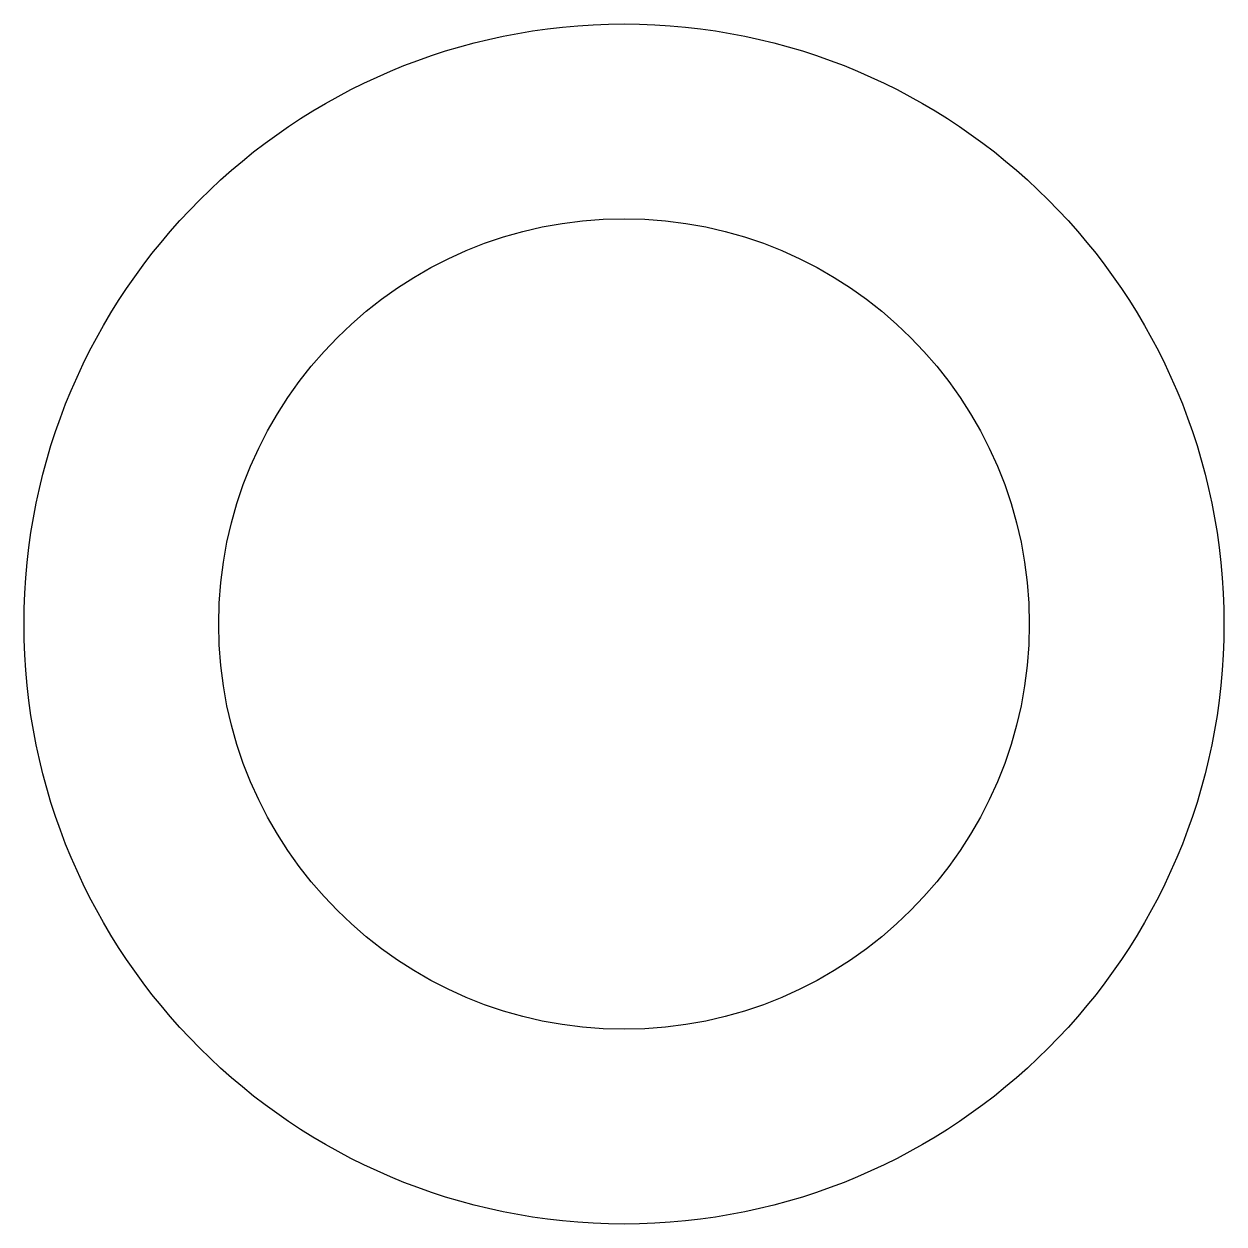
# Model space of a CAD drawing. Header units: millimetres. Extents: x 568.6 to 620.4, y 394.6 to 446.4.
import ezdxf

# ---------------------------------------------------------------- set-up
doc = ezdxf.new("R2010")
doc.units = ezdxf.units.MM
doc.layers.add('View', color=7, linetype='CONTINUOUS')

msp = doc.modelspace()

# ---------------------------------------------------------------- linework, layer by layer
at = {"layer": 'View'}
for radius in [25.908, 17.5]:
    msp.add_circle((594.5, 420.5), radius, dxfattribs=at)

doc.saveas('drawing.dxf')
